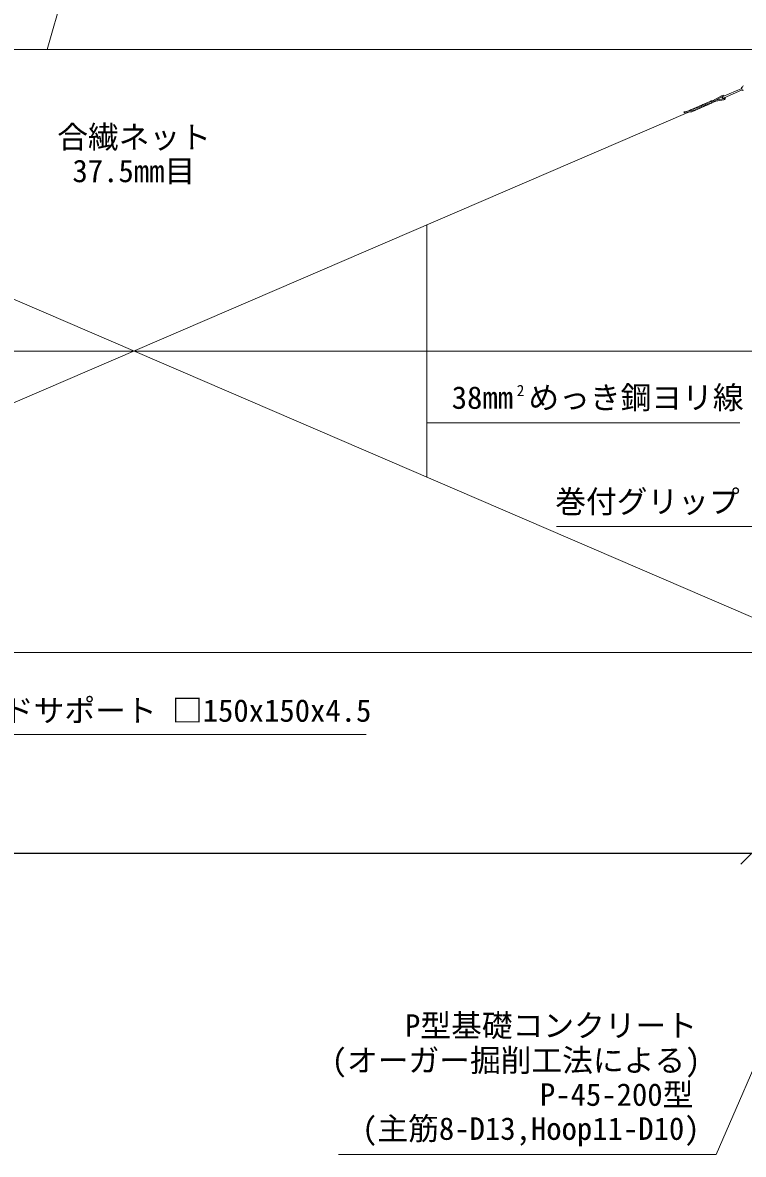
# Model space of a CAD drawing. Units: millimetres, scale not verified. Extents: x -14700 to 14700, y -10395 to 10395.
# Drawn here: x -7471 to -2089, y -2804 to 5644 of the extents above; entities that cross this region are included whole.
import ezdxf
from ezdxf.enums import TextEntityAlignment as Align

# ---------------------------------------------------------------- set-up
doc = ezdxf.new("R2010")
doc.units = ezdxf.units.MM
doc.header["$LTSCALE"] = 40
for name, color, linetype, lineweight in [('0-3_D-STR3', 3, 'Continuous', 13), ('0-4_D-BGD', 7, 'Continuous', 25), ('0-6_D-DCR-HCH', 7, 'Continuous', 13), ('0-A_D-STR-TXT', 7, 'Continuous', 13)]:
    doc.layers.add(name, color=color, linetype=linetype, lineweight=lineweight)
doc.styles.add('ＭＳ ゴシック', font='')
doc.styles.get('ＭＳ ゴシック').set_extended_font_data('MS Gothic')

msp = doc.modelspace()

# ---------------------------------------------------------------- linework, layer by layer
at = {"layer": '0-3_D-STR3'}
for p, q in [((-10862.55, 5442.52), (1155.76, 5442.52)), ((-2238.28, 5074.65), (-2325.36, 5060.29)), ((-2248.25, 5100.81), (-2318.73, 5061.39)), ((-2244.88, 5093.52), (-2295.49, 5065.22)), ((-2102.1, 5153.51), (-2243.55, 5092.62)), ((-2097.36, 5142.49), (-2238.81, 5081.6)), ((-2095.78, 5138.82), (-2087.95, 5140.36)), ((-2450.35, 4991.03), (-2533.52, 4977.31)), ((-2512.16, 4980.84), (-2332.34, 5058.25)), ((-2419.82, 5004.17), (-2478.02, 4994.57)), ((-2474.76, 4979.56), (-2294.08, 5057.34)), ((-2389.28, 5017.32), (-2447.49, 5007.72)), ((-2358.75, 5030.46), (-2416.96, 5020.86)), ((-2328.22, 5043.6), (-2386.43, 5034)), ((-2236.29, 5066.88), (-2355.89, 5047.15)), ((-11265.09, 1202.36), (-2503.59, 4974.14)), ((-10780.67, 4974.14), (-2019.16, 1202.36)), ((-2480.88, 4977.89), (-2526.3, 4970.4)), ((-10862.55, 3192.52), (1155.76, 3192.52)), ((-10862.55, 942.52), (1155.76, 942.52))]:
    msp.add_line(p, q, dxfattribs=at)
msp.add_lwpolyline([(-2095.78, 5138.82), (-2103.69, 5157.19), (-2097.18, 5161.81)], dxfattribs=at)
for centre, radius, start, end in [((-2099.5, 5165.07), 4, 305.39087, 349.41051), ((-2085.25, 5162.4), 10.5, 113.29162, 169.41051), ((-2241.88, 5083.98), 18, 51.80218, 110.46666), ((-2241.18, 5087.11), 6, 113.29162, 293.29162), ((-2241.88, 5083.98), 10, 82.51596, 107.46618), ((-2241.88, 5083.98), 10, 291.1019, 3.36404), ((-2241.88, 5083.98), 18, 288.1159, 11.65843), ((-2473.14, 4964.97), 30, 99.36526, 113.29162), ((-2442.61, 4978.12), 30, 99.36526, 113.29162), ((-2455.23, 5020.63), 30, 279.36517, 293.29162), ((-2412.07, 4991.26), 30, 99.36526, 113.29162), ((-2424.7, 5033.77), 30, 279.36517, 293.29162), ((-2381.54, 5004.4), 30, 99.36526, 113.29162), ((-2394.17, 5046.92), 30, 279.36517, 293.29162), ((-2351.01, 5017.55), 30, 99.36526, 113.29162), ((-2363.64, 5060.06), 30, 279.36517, 293.29162), ((-2320.48, 5030.69), 30, 99.36526, 113.29162), ((-2333.1, 5073.21), 30, 279.36517, 293.29162), ((-2480.85, 5025.08), 71.11, 222.20575, 230.26989), ((-2485.76, 5007.49), 30, 279.36517, 293.29162)]:
    msp.add_arc(centre, radius, start, end, dxfattribs=at)
at = {"layer": '0-4_D-BGD'}
msp.add_line((1155.76, -557.48), (-12444.24, -557.48), dxfattribs=at)
at = {"layer": '0-6_D-DCR-HCH'}
msp.add_line((-2028.87, -557.48), (-2108.69, -637.3), dxfattribs=at)
at = {"layer": '0-A_D-STR-TXT'}
for q in [(-4453.32, 3190.52), (-4453.32, 2252.25)]:
    msp.add_line((-4453.32, 2656.93), q, dxfattribs=at)
for points in [[(-2129.07, 5854.33), (-7170.88, 5854.33), (-7288.09, 5444.44)], [(-2116.46, 2656.93), (-4453.32, 2656.93), (-4453.32, 4132.79)], [(-3484.43, 1883.6), (-1847.48, 1883.6), (-1979.44, 1196.09)], [(-4906.92, 328.9), (-8247.59, 328.9), (-8500.37, -67.01)], [(-5111.28, -2804.48), (-2292.06, -2804.48), (-1861.3, -1814.52)]]:
    msp.add_lwpolyline(points, dxfattribs=at)

# ---------------------------------------------------------------- texts
at = {"layer": '0-A_D-STR-TXT', "style": 'ＭＳ ゴシック'}
for s, height, p in [('合繊ネット', 168.3, (-7212.77, 4655.37)), ('37.5mm目', 168.3, (-7099.06, 4402.62)), ('38mm めっき鋼ヨリ線', 168.3, (-4267.09, 2710.75)), ('2', 84.16, (-3781.73, 2830.71)), ('巻付グリップ', 168.3, (-3494.2, 1934.31)), ('エンドサポート □150x150x4.5', 168.3, (-8077.35, 374.28)), ('P型基礎コンクリート', 168.3, (-4615.6, -1977.24)), ('(オーガー掘削工法による)', 168.3, (-5163.69, -2237.02)), ('P-45-200型', 168.3, (-3608.24, -2492.62)), ('(主筋8-D13,Hoop11-D10)', 168.3, (-4936.28, -2746.66))]:
    msp.add_text(s, height=height, dxfattribs=at).set_placement(p, align=Align.BOTTOM_LEFT)

doc.saveas('drawing.dxf')
